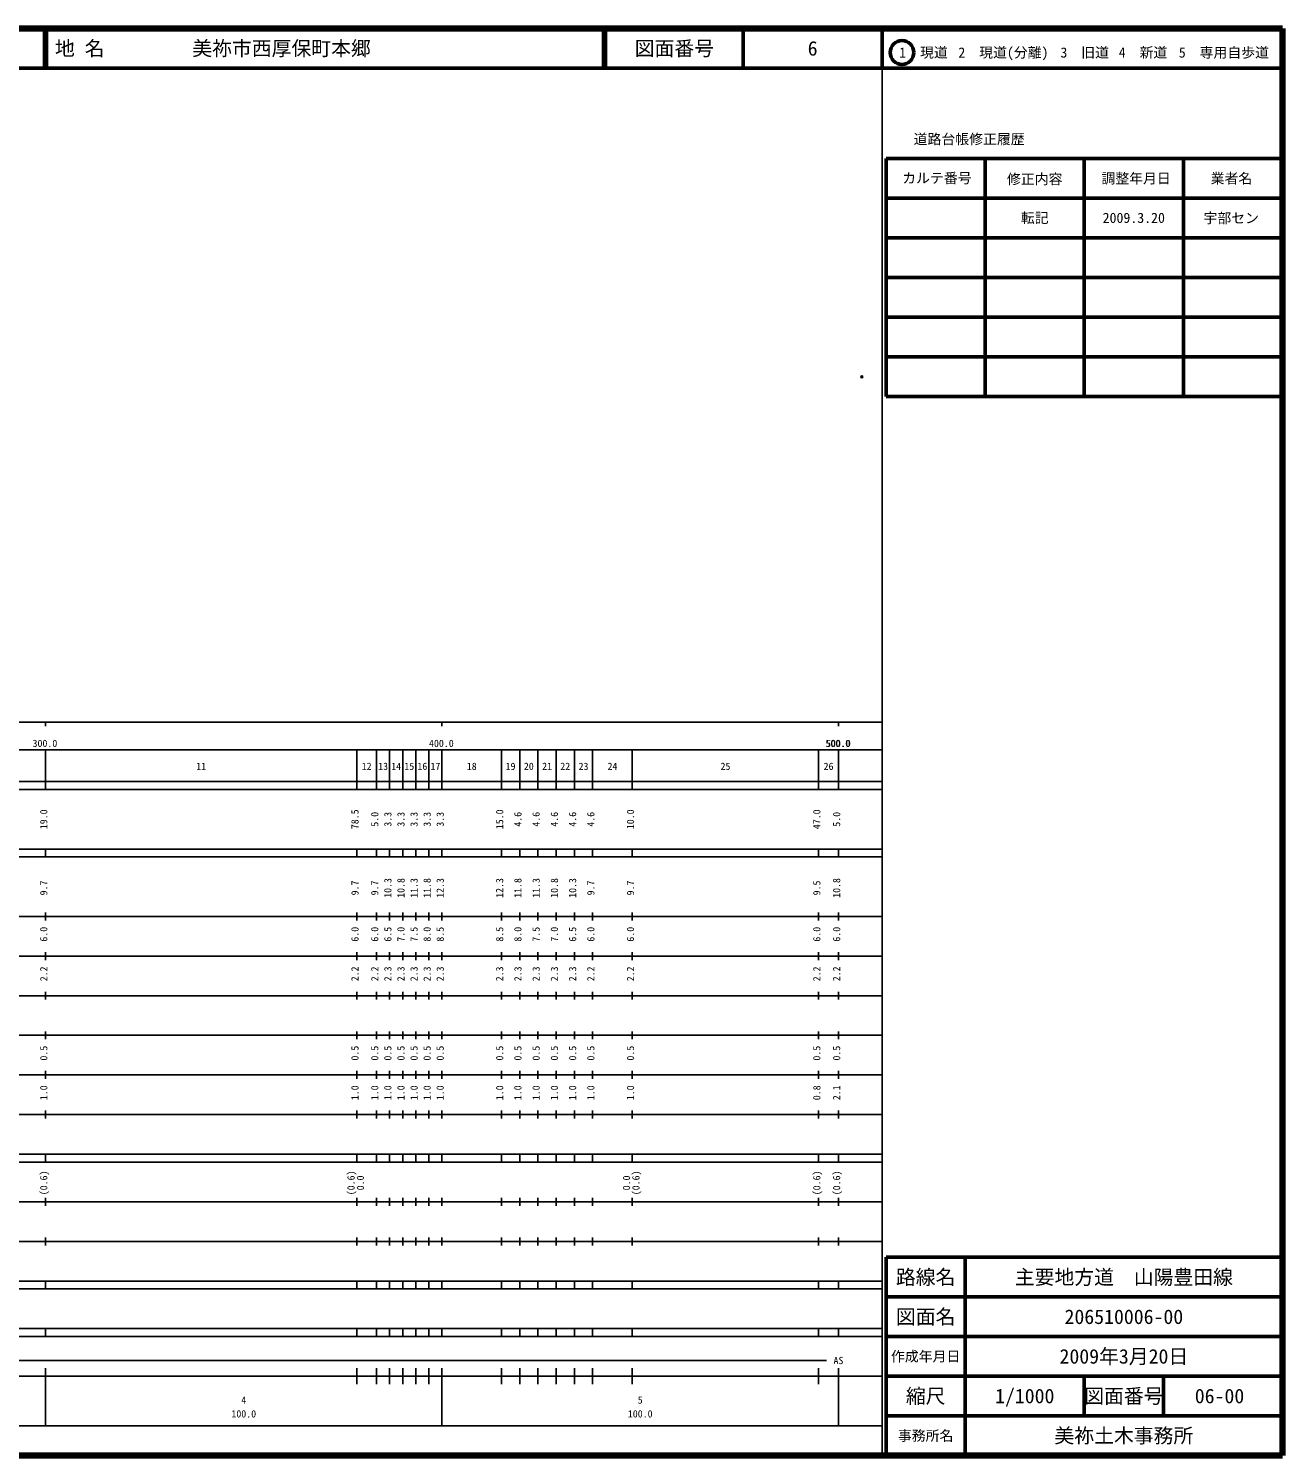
# Model space of a CAD drawing. Units: millimetres on the paper. Extents: x 40 to 680, y 20 to 380.
# Drawn here: x 363.7 to 680, y 20 to 380 of the extents above; entities that cross this region are included whole.
import ezdxf
from ezdxf.enums import TextEntityAlignment as Align

# ---------------------------------------------------------------- set-up
doc = ezdxf.new("R2010")
doc.units = ezdxf.units.MM
doc.header["$PDMODE"] = 32
doc.header["$PDSIZE"] = 0.5
doc.layers.add('M-OTRS', color=6, linetype='Continuous')
doc.layers.add('M-TTL-TXT', color=7, linetype='Continuous')
for name, color, linetype, lineweight in [('M-TTL', 2, 'Continuous', 140), ('M-TTL-BAND', 7, 'Continuous', 25), ('M-TTL-FRAM', 2, 'Continuous', 50), ('M-TTL-LINE', 7, 'Continuous', 50)]:
    doc.layers.add(name, color=color, linetype=linetype, lineweight=lineweight)
doc.styles.add('ＭＳ ゴシック', font='')
doc.styles.get('ＭＳ ゴシック').set_extended_font_data('MS Gothic')

msp = doc.modelspace()

# ---------------------------------------------------------------- linework, layer by layer
at = {"layer": 'M-OTRS'}
msp.add_point((573.927, 292.13), dxfattribs=at)
at = {"layer": 'M-TTL'}
for p, q in [((680, 380), (40, 380)), ((680, 20), (680, 380)), ((40, 20), (680, 20))]:
    msp.add_line(p, q, dxfattribs=at)
at = {"layer": 'M-TTL-BAND'}
for p, q in [((579, 20), (579, 370)), ((40, 205), (579, 205)), ((368, 205), (368, 204)), ((468, 205), (468, 204)), ((568, 205), (568, 204)), ((68, 198), (579, 198)), ((368, 188), (368, 198)), ((446.5, 188), (446.5, 198)), ((451.5, 188), (451.5, 198)), ((454.8, 188), (454.8, 198)), ((458.1, 188), (458.1, 198)), ((461.4, 188), (461.4, 198)), ((464.7, 188), (464.7, 198)), ((468, 188), (468, 198)), ((483, 188), (483, 198)), ((487.6, 188), (487.6, 198)), ((492.2, 188), (492.2, 198)), ((496.8, 188), (496.8, 198)), ((501.4, 188), (501.4, 198)), ((506, 188), (506, 198)), ((516, 188), (516, 198)), ((563, 188), (563, 198)), ((568, 188), (568, 198)), ((40, 190), (579, 190)), ((40, 188), (579, 188)), ((40, 173), (579, 173)), ((368, 171), (368, 173)), ((446.5, 171), (446.5, 173)), ((451.5, 171), (451.5, 173)), ((454.8, 171), (454.8, 173)), ((458.1, 171), (458.1, 173)), ((461.4, 171), (461.4, 173)), ((464.7, 171), (464.7, 173)), ((468, 171), (468, 173)), ((483, 171), (483, 173)), ((487.6, 171), (487.6, 173)), ((492.2, 171), (492.2, 173)), ((496.8, 171), (496.8, 173)), ((501.4, 171), (501.4, 173)), ((506, 171), (506, 173)), ((516, 171), (516, 173)), ((563, 171), (563, 173)), ((568, 171), (568, 173)), ((40, 171), (579, 171)), ((40, 156), (579, 156)), ((368, 155), (368, 157)), ((446.5, 155), (446.5, 157)), ((451.5, 155), (451.5, 157)), ((454.8, 155), (454.8, 157)), ((458.1, 155), (458.1, 157)), ((461.4, 155), (461.4, 157)), ((464.7, 155), (464.7, 157)), ((468, 155), (468, 157)), ((483, 155), (483, 157)), ((487.6, 155), (487.6, 157)), ((492.2, 155), (492.2, 157)), ((496.8, 155), (496.8, 157)), ((501.4, 155), (501.4, 157)), ((506, 155), (506, 157)), ((516, 155), (516, 157)), ((563, 155), (563, 157)), ((568, 155), (568, 157)), ((46, 146), (579, 146)), ((368, 145), (368, 147)), ((446.5, 145), (446.5, 147)), ((451.5, 145), (451.5, 147)), ((454.8, 145), (454.8, 147)), ((458.1, 145), (458.1, 147)), ((461.4, 145), (461.4, 147)), ((464.7, 145), (464.7, 147)), ((468, 145), (468, 147)), ((483, 145), (483, 147)), ((487.6, 145), (487.6, 147)), ((492.2, 145), (492.2, 147)), ((496.8, 145), (496.8, 147)), ((501.4, 145), (501.4, 147)), ((506, 145), (506, 147)), ((516, 145), (516, 147)), ((563, 145), (563, 147)), ((568, 145), (568, 147)), ((368, 135), (368, 137)), ((446.5, 135), (446.5, 137)), ((451.5, 135), (451.5, 137)), ((454.8, 135), (454.8, 137)), ((458.1, 135), (458.1, 137)), ((461.4, 135), (461.4, 137)), ((464.7, 135), (464.7, 137)), ((468, 135), (468, 137)), ((483, 135), (483, 137)), ((487.6, 135), (487.6, 137)), ((492.2, 135), (492.2, 137)), ((496.8, 135), (496.8, 137)), ((501.4, 135), (501.4, 137)), ((506, 135), (506, 137)), ((516, 135), (516, 137)), ((563, 135), (563, 137)), ((568, 135), (568, 137)), ((52, 136), (579, 136)), ((46, 126), (579, 126)), ((368, 125), (368, 127)), ((446.5, 125), (446.5, 127)), ((451.5, 125), (451.5, 127)), ((454.8, 125), (454.8, 127)), ((458.1, 125), (458.1, 127)), ((461.4, 125), (461.4, 127)), ((464.7, 125), (464.7, 127)), ((468, 125), (468, 127)), ((483, 125), (483, 127)), ((487.6, 125), (487.6, 127)), ((492.2, 125), (492.2, 127)), ((496.8, 125), (496.8, 127)), ((501.4, 125), (501.4, 127)), ((506, 125), (506, 127)), ((516, 125), (516, 127)), ((563, 125), (563, 127)), ((568, 125), (568, 127)), ((52, 116), (579, 116)), ((368, 115), (368, 117)), ((446.5, 115), (446.5, 117)), ((451.5, 115), (451.5, 117)), ((454.8, 115), (454.8, 117)), ((458.1, 115), (458.1, 117)), ((461.4, 115), (461.4, 117)), ((464.7, 115), (464.7, 117)), ((468, 115), (468, 117)), ((483, 115), (483, 117)), ((487.6, 115), (487.6, 117)), ((492.2, 115), (492.2, 117)), ((496.8, 115), (496.8, 117)), ((501.4, 115), (501.4, 117)), ((506, 115), (506, 117)), ((516, 115), (516, 117)), ((563, 115), (563, 117)), ((568, 115), (568, 117)), ((46, 106), (579, 106)), ((368, 105), (368, 107)), ((446.5, 105), (446.5, 107)), ((451.5, 105), (451.5, 107)), ((454.8, 105), (454.8, 107)), ((458.1, 105), (458.1, 107)), ((461.4, 105), (461.4, 107)), ((464.7, 105), (464.7, 107)), ((468, 105), (468, 107)), ((483, 105), (483, 107)), ((487.6, 105), (487.6, 107)), ((492.2, 105), (492.2, 107)), ((496.8, 105), (496.8, 107)), ((501.4, 105), (501.4, 107)), ((506, 105), (506, 107)), ((516, 105), (516, 107)), ((563, 105), (563, 107)), ((568, 105), (568, 107)), ((40, 96), (579, 96)), ((40, 94), (579, 94)), ((368, 94), (368, 96)), ((446.5, 94), (446.5, 96)), ((451.5, 94), (451.5, 96)), ((454.8, 94), (454.8, 96)), ((458.1, 94), (458.1, 96)), ((461.4, 94), (461.4, 96)), ((464.7, 94), (464.7, 96)), ((468, 94), (468, 96)), ((483, 94), (483, 96)), ((487.6, 94), (487.6, 96)), ((492.2, 94), (492.2, 96)), ((496.8, 94), (496.8, 96)), ((501.4, 94), (501.4, 96)), ((506, 94), (506, 96)), ((516, 94), (516, 96)), ((563, 94), (563, 96)), ((568, 94), (568, 96)), ((49, 84), (579, 84)), ((368, 83), (368, 85)), ((446.5, 83), (446.5, 85)), ((451.5, 83), (451.5, 85)), ((454.8, 83), (454.8, 85)), ((458.1, 83), (458.1, 85)), ((461.4, 83), (461.4, 85)), ((464.7, 83), (464.7, 85)), ((468, 83), (468, 85)), ((483, 83), (483, 85)), ((487.6, 83), (487.6, 85)), ((492.2, 83), (492.2, 85)), ((496.8, 83), (496.8, 85)), ((501.4, 83), (501.4, 85)), ((506, 83), (506, 85)), ((516, 83), (516, 85)), ((563, 83), (563, 85)), ((568, 83), (568, 85)), ((40, 74), (579, 74)), ((368, 73), (368, 75)), ((446.5, 73), (446.5, 75)), ((451.5, 73), (451.5, 75)), ((454.8, 73), (454.8, 75)), ((458.1, 73), (458.1, 75)), ((461.4, 73), (461.4, 75)), ((464.7, 73), (464.7, 75)), ((468, 73), (468, 75)), ((483, 73), (483, 75)), ((487.6, 73), (487.6, 75)), ((492.2, 73), (492.2, 75)), ((496.8, 73), (496.8, 75)), ((501.4, 73), (501.4, 75)), ((506, 73), (506, 75)), ((516, 73), (516, 75)), ((563, 73), (563, 75)), ((568, 73), (568, 75)), ((40, 64), (579, 64)), ((40, 62), (579, 62)), ((368, 62), (368, 64)), ((446.5, 62), (446.5, 64)), ((451.5, 62), (451.5, 64)), ((454.8, 62), (454.8, 64)), ((458.1, 62), (458.1, 64)), ((461.4, 62), (461.4, 64)), ((464.7, 62), (464.7, 64)), ((468, 62), (468, 64)), ((483, 62), (483, 64)), ((487.6, 62), (487.6, 64)), ((492.2, 62), (492.2, 64)), ((496.8, 62), (496.8, 64)), ((501.4, 62), (501.4, 64)), ((506, 62), (506, 64)), ((516, 62), (516, 64)), ((563, 62), (563, 64)), ((568, 62), (568, 64)), ((40, 52), (579, 52)), ((368, 50), (368, 52)), ((446.5, 50), (446.5, 52)), ((451.5, 50), (451.5, 52)), ((454.8, 50), (454.8, 52)), ((458.1, 50), (458.1, 52)), ((461.4, 50), (461.4, 52)), ((464.7, 50), (464.7, 52)), ((468, 50), (468, 52)), ((483, 50), (483, 52)), ((487.6, 50), (487.6, 52)), ((492.2, 50), (492.2, 52)), ((496.8, 50), (496.8, 52)), ((501.4, 50), (501.4, 52)), ((506, 50), (506, 52)), ((516, 50), (516, 52)), ((563, 50), (563, 52)), ((568, 50), (568, 52)), ((40, 50), (579, 50)), ((71, 44), (565, 44)), ((40, 40), (579, 40)), ((368, 27.5), (368, 42)), ((446.5, 38), (446.5, 42)), ((451.5, 38), (451.5, 42)), ((454.8, 38), (454.8, 42)), ((458.1, 38), (458.1, 42)), ((461.4, 38), (461.4, 42)), ((464.7, 38), (464.7, 42)), ((468, 27.5), (468, 42)), ((483, 38), (483, 42)), ((487.6, 38), (487.6, 42)), ((492.2, 38), (492.2, 42)), ((496.8, 38), (496.8, 42)), ((501.4, 38), (501.4, 42)), ((506, 38), (506, 42)), ((516, 38), (516, 42)), ((563, 38), (563, 42)), ((568, 27.5), (568, 42)), ((68, 27.5), (579, 27.5))]:
    msp.add_line(p, q, dxfattribs=at)
at = {"layer": 'M-TTL-FRAM'}
for p, q in [((580, 347.197), (580, 287.197)), ((580, 347.197), (680, 347.197)), ((580, 287.197), (680, 287.197)), ((680, 70), (580, 70)), ((580, 70), (580, 20))]:
    msp.add_line(p, q, dxfattribs=at)
at = {"layer": 'M-TTL-LINE'}
for p, q in [((367.75, 380), (367.75, 370)), ((368.25, 380), (368.25, 370)), ((508.747, 380), (508.747, 370)), ((509.247, 380), (509.247, 370)), ((543.997, 380), (543.997, 370)), ((579, 380), (579, 370)), ((40, 370), (680, 370)), ((605, 347.197), (605, 287.197)), ((630, 347.197), (630, 287.197)), ((655, 347.197), (655, 287.197)), ((580, 337.197), (680, 337.197)), ((580, 327.197), (680, 327.197)), ((580, 317.197), (680, 317.197)), ((580, 307.197), (680, 307.197)), ((580, 297.197), (680, 297.197)), ((600, 70), (600, 20)), ((680, 60), (580, 60)), ((680, 50), (580, 50)), ((680, 40), (580, 40)), ((630, 40), (630, 30)), ((650, 40), (650, 30)), ((680, 30), (580, 30))]:
    msp.add_line(p, q, dxfattribs=at)
msp.add_circle((584.031, 373.958), 3, dxfattribs=at)

# ---------------------------------------------------------------- texts
at = {"layer": 'M-TTL-BAND', "style": 'ＭＳ ゴシック'}
for s, p in [('300.0', (367.844, 198.195)), ('400.0', (467.844, 198.195)), ('500.0', (567.844, 198.195)), ('500.0', (568, 198.195)), ('11', (407.25, 192.405)), ('12', (449, 192.405)), ('13', (453.15, 192.405)), ('14', (456.45, 192.405)), ('15', (459.75, 192.405)), ('16', (463.05, 192.405)), ('17', (466.35, 192.405)), ('18', (475.5, 192.405)), ('19', (485.3, 192.405)), ('20', (489.9, 192.405)), ('21', (494.5, 192.405)), ('22', (499.1, 192.405)), ('23', (503.7, 192.405)), ('24', (511, 192.405)), ('25', (539.5, 192.405)), ('26', (565.5, 192.405)), ('AS', (568, 42.5)), ('4', (418, 32.523)), ('5', (518, 32.523)), ('100.0', (418, 29.033)), ('100.0', (518, 29.033))]:
    msp.add_text(s, height=1.833, dxfattribs=at).set_placement(p, align=Align.BOTTOM_CENTER)
for s, p in [('19.0', (369, 180.5)), ('78.5', (447.5, 180.5)), ('5.0', (452.5, 180.5)), ('3.3', (455.8, 180.5)), ('3.3', (459.1, 180.5)), ('3.3', (462.4, 180.5)), ('3.3', (465.7, 180.5)), ('3.3', (469, 180.5)), ('15.0', (484, 180.5)), ('4.6', (488.6, 180.5)), ('4.6', (493.2, 180.5)), ('4.6', (497.8, 180.5)), ('4.6', (502.4, 180.5)), ('4.6', (507, 180.5)), ('10.0', (517, 180.5)), ('47.0', (564, 180.5)), ('5.0', (569, 180.5)), ('9.7', (369, 163.174)), ('9.7', (447.5, 163.174)), ('9.7', (452.5, 163.174)), ('10.3', (455.8, 163.174)), ('10.8', (459.1, 163.174)), ('11.3', (462.4, 163.174)), ('11.8', (465.7, 163.174)), ('12.3', (469, 163.174)), ('12.3', (484, 163.174)), ('11.8', (488.6, 163.174)), ('11.3', (493.2, 163.174)), ('10.8', (497.8, 163.174)), ('10.3', (502.4, 163.174)), ('9.7', (507, 163.174)), ('9.7', (517, 163.174)), ('9.5', (564, 163.174)), ('10.8', (569, 163.174)), ('6.0', (369, 151.5)), ('6.0', (447.5, 151.5)), ('6.0', (452.5, 151.5)), ('6.5', (455.8, 151.5)), ('7.0', (459.1, 151.5)), ('7.5', (462.4, 151.5)), ('8.0', (465.7, 151.5)), ('8.5', (469, 151.5)), ('8.5', (484, 151.5)), ('8.0', (488.6, 151.5)), ('7.5', (493.2, 151.5)), ('7.0', (497.8, 151.5)), ('6.5', (502.4, 151.5)), ('6.0', (507, 151.5)), ('6.0', (517, 151.5)), ('6.0', (564, 151.5)), ('6.0', (569, 151.5)), ('2.2', (369, 141.5)), ('2.2', (447.5, 141.5)), ('2.2', (452.5, 141.5)), ('2.3', (455.8, 141.5)), ('2.3', (459.1, 141.5)), ('2.3', (462.4, 141.5)), ('2.3', (465.7, 141.5)), ('2.3', (469, 141.5)), ('2.3', (484, 141.5)), ('2.3', (488.6, 141.5)), ('2.3', (493.2, 141.5)), ('2.3', (497.8, 141.5)), ('2.3', (502.4, 141.5)), ('2.2', (507, 141.5)), ('2.2', (517, 141.5)), ('2.2', (564, 141.5)), ('2.2', (569, 141.5)), ('0.5', (369, 121.5)), ('0.5', (447.5, 121.5)), ('0.5', (452.5, 121.5)), ('0.5', (455.8, 121.5)), ('0.5', (459.1, 121.5)), ('0.5', (462.4, 121.5)), ('0.5', (465.7, 121.5)), ('0.5', (469, 121.5)), ('0.5', (484, 121.5)), ('0.5', (488.6, 121.5)), ('0.5', (493.2, 121.5)), ('0.5', (497.8, 121.5)), ('0.5', (502.4, 121.5)), ('0.5', (507, 121.5)), ('0.5', (517, 121.5)), ('0.5', (564, 121.5)), ('0.5', (569, 121.5)), ('1.0', (369, 111.5)), ('1.0', (447.5, 111.5)), ('1.0', (452.5, 111.5)), ('1.0', (455.8, 111.5)), ('1.0', (459.1, 111.5)), ('1.0', (462.4, 111.5)), ('1.0', (465.7, 111.5)), ('1.0', (469, 111.5)), ('1.0', (484, 111.5)), ('1.0', (488.6, 111.5)), ('1.0', (493.2, 111.5)), ('1.0', (497.8, 111.5)), ('1.0', (502.4, 111.5)), ('1.0', (507, 111.5)), ('1.0', (517, 111.5)), ('0.8', (564, 111.5)), ('2.1', (569, 111.5)), ('(0.6)', (369, 88.764)), ('(0.6)', (446.5, 88.764)), ('0.0', (448.87, 88.764)), ('0.0', (516, 88.764)), ('(0.6)', (518.37, 88.764)), ('(0.6)', (564, 88.764)), ('(0.6)', (569, 88.764))]:
    msp.add_text(s, height=1.833, rotation=90, dxfattribs=at).set_placement(p, align=Align.BOTTOM_CENTER)
at = {"layer": 'M-TTL-TXT', "style": 'ＭＳ ゴシック'}
for s, p in [('地 名', (370.38, 375)), ('美祢市西厚保町本郷', (405.024, 375))]:
    msp.add_text(s, height=3.666, dxfattribs=at).set_placement(p, align=Align.MIDDLE_LEFT)
for s, height, p in [('図面番号', 3.666, (526.622, 375)), ('6', 3.666, (561.497, 375)), ('1\u3000現道', 2.566, (589.448, 373.958)), ('2\u3000現道(分離)', 2.566, (609.619, 373.958)), ('3\u3000旧道', 2.566, (630.121, 373.958)), ('4\u3000新道', 2.566, (644.824, 373.958)), ('5\u3000専用自歩道', 2.566, (665.228, 373.958)), ('道路台帳修正履歴', 2.566, (600.968, 352.113)), ('カルテ番号', 2.566, (592.839, 342.277)), ('修正内容', 2.566, (617.509, 342.023)), ('調整年月日', 2.566, (643.089, 342.197)), ('業者名', 2.566, (667.134, 342.197)), ('転記', 2.566, (617.5, 332.245)), ('2009.3.20', 2.566, (642.5, 332.245)), ('宇部セン', 2.566, (667.077, 332.189)), ('路線名', 3.666, (590, 65)), ('路線名', 3.666, (590, 65)), ('主要地方道\u3000山陽豊田線', 3.666, (640, 65)), ('図面名', 3.666, (590, 55)), ('図面名', 3.666, (590, 55)), ('206510006-00', 3.666, (640, 55)), ('2009年3月20日', 3.666, (640, 45)), ('作成年月日', 2.566, (590, 45)), ('作成年月日', 2.566, (590, 45)), ('縮尺', 3.666, (590, 35)), ('縮尺', 3.666, (590, 35)), ('1/1000', 3.666, (615, 35)), ('図面番号', 3.666, (640, 35)), ('図面番号', 3.666, (640, 35)), ('06-00', 3.666, (664.125, 35)), ('事務所名', 2.566, (590, 25)), ('事務所名', 2.566, (590, 25)), ('美祢土木事務所', 3.666, (640, 25))]:
    msp.add_text(s, height=height, dxfattribs=at).set_placement(p, align=Align.MIDDLE_CENTER)

doc.saveas('drawing.dxf')
